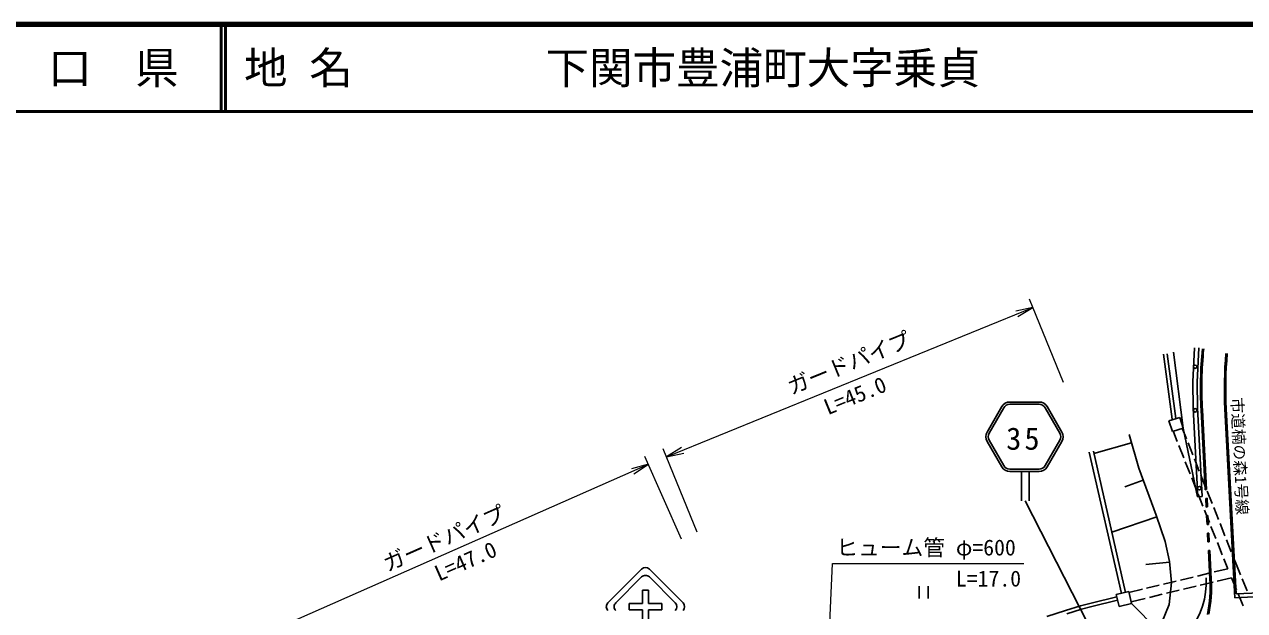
# Model space of a CAD drawing. Units: millimetres, scale not verified. Extents: x 40000 to 680000, y 20000 to 380000.
# Drawn here: x 345146 to 485352, y 312601 to 380000 of the extents above; entities that cross this region are included whole.
import ezdxf
from ezdxf.enums import TextEntityAlignment as Align

# ---------------------------------------------------------------- set-up
doc = ezdxf.new("R2010")
doc.units = ezdxf.units.MM
doc.header["$LTSCALE"] = 1000
for name, color, linetype, lineweight in [('M-BGD', 7, 'Continuous', 25), ('M-STR-HTXT', 7, 'Continuous', 13), ('M-STR-STRC', 7, 'Continuous', 25), ('M-TTL', 2, 'Continuous', 140), ('M-TTL-LINE', 7, 'Continuous', 50)]:
    doc.layers.add(name, color=color, linetype=linetype, lineweight=lineweight)
doc.layers.add('M-BMK-HTXT', color=7, linetype='Continuous')
doc.layers.add('M-TTL-TXT', color=7, linetype='Continuous')
doc.styles.add('ＭＳ ゴシック', font='')
doc.styles.get('ＭＳ ゴシック').set_extended_font_data('MS Gothic')

# ---------------------------------------------------------------- blocks, each defined once
blk = doc.blocks.new('open_arrow')
at = {"color": 0, "linetype": 'Continuous', "lineweight": -2}
blk.add_lwpolyline([(7.5, 1.25), (0, 0), (7.5, -1.25)], dxfattribs=at)

msp = doc.modelspace()

# ---------------------------------------------------------------- linework, layer by layer
at = {"layer": 'M-BGD'}
for p, q in [((477470, 334682), (476472, 342129)), ((477179, 342309), (478296, 333578)), ((479406, 338890), (479605, 342820)), ((479906, 338881), (480105, 342795)), ((477024, 334622), (476026, 342069)), ((479447, 335885), (479406, 338890)), ((479946, 335902), (479906, 338881)), ((479992, 325686), (479447, 335885)), ((480492, 325712), (479946, 335902)), ((476660, 334403), (477895, 334806)), ((477062, 333175), (476660, 334403)), ((477895, 334806), (478296, 333578)), ((473196, 328977), (472099, 332855)), ((478296, 333578), (477062, 333175)), ((477167, 333174), (477619, 332036)), ((478669, 332369), (478190, 333579)), ((478296, 333578), (479932, 325667)), ((471684, 314696), (467984, 330940)), ((472371, 331893), (468046, 330668)), ((477803, 331571), (478356, 330177)), ((479406, 330510), (478854, 331904)), ((471196, 314585), (467496, 330829)), ((478541, 329712), (479094, 328318)), ((480143, 328650), (479590, 330045)), ((475191, 323574), (473196, 328977)), ((480879, 326791), (480327, 328185)), ((473704, 327603), (471595, 326824)), ((479278, 327853), (479831, 326459)), ((479932, 325667), (480492, 325712)), ((480015, 325994), (480568, 324600)), ((480831, 326506), (480981, 326513)), ((481616, 324931), (481063, 326326)), ((480753, 324135), (481306, 322740)), ((482352, 323072), (481800, 324467)), ((475256, 323384), (470106, 321621)), ((476233, 320530), (475191, 323574)), ((483089, 321213), (482537, 322607)), ((481490, 322276), (482043, 320881)), ((476720, 318240), (476233, 320530)), ((482227, 320417), (482781, 319022)), ((483826, 319353), (483273, 320748)), ((482965, 318558), (483416, 317420)), ((484489, 317678), (484010, 318888)), ((476729, 318155), (474020, 317887)), ((476960, 315817), (476720, 318240)), ((481387, 316931), (479928, 316579)), ((483416, 317420), (481873, 317048)), ((484891, 316709), (484489, 317678)), ((475554, 315526), (474095, 315174)), ((477498, 315994), (476040, 315643)), ((476689, 313321), (476960, 315817)), ((479442, 316462), (477984, 316111)), ((480266, 315529), (481724, 315880)), ((482210, 315998), (483833, 316388)), ((483833, 316388), (484412, 314992)), ((485657, 314861), (485083, 316247)), ((447950, 315400), (447950, 314000)), ((449000, 314000), (449000, 315400)), ((467714, 313463), (470660, 314179)), ((470610, 314438), (472042, 314783)), ((470938, 313077), (470610, 314438)), ((472042, 314783), (472370, 313422)), ((473609, 315057), (472066, 314686)), ((474433, 314124), (475891, 314475)), ((476377, 314593), (477835, 314944)), ((478321, 315061), (479780, 315412)), ((484604, 314530), (485178, 313144)), ((464788, 312620), (466487, 313164)), ((464910, 312239), (466595, 312779)), ((466487, 313164), (467714, 313463)), ((466595, 312779), (467808, 313074)), ((467808, 313074), (470741, 313787)), ((472370, 313422), (470938, 313077)), ((472323, 313616), (473946, 314007)), ((475337, 310374), (472370, 313422)), ((475824, 311247), (476689, 313321)), ((462628, 311929), (464788, 312620))]:
    msp.add_line(p, q, dxfattribs=at)
for centre in [(479667, 340639), (479680, 335625), (480154, 326673)]:
    msp.add_circle(centre, 200, dxfattribs=at)
msp.add_arc((471951, 315887), 9000, 280.81453, 3.00575, dxfattribs=at)
at = {"layer": 'M-STR-HTXT'}
for p, q in [((464560, 338827), (460654, 348390)), ((418940, 330273), (461032, 347464)), ((422468, 321636), (418562, 331198)), ((420643, 320831), (416450, 330335)), ((373735, 310399), (416854, 329421))]:
    msp.add_line(p, q, dxfattribs=at)
msp.add_lwpolyline([(436783, 290803), (438000, 318000), (460000, 318000)], dxfattribs=at)
at = {"layer": 'M-STR-STRC'}
for p, q in [((461748, 336585), (458369, 336585)), ((457448, 336053), (455758, 333127)), ((455989, 332994), (457678, 335920)), ((458369, 336319), (461748, 336319)), ((462439, 335920), (464128, 332994)), ((464359, 333127), (462669, 336053)), ((480831, 326506), (480351, 335656)), ((480981, 326513), (480501, 335664)), ((484238, 314060), (483097, 335801)), ((484365, 314517), (483247, 335808)), ((455758, 332063), (457448, 329137)), ((457678, 329270), (455989, 332196)), ((464128, 332196), (462439, 329270)), ((462669, 329137), (464359, 332063)), ((461748, 328871), (458369, 328871)), ((461748, 328605), (458369, 328605)), ((459723, 328605), (459723, 325223)), ((460615, 328605), (460615, 325223)), ((480884, 325507), (481033, 325515)), ((480936, 324508), (480884, 325507)), ((481086, 324516), (481033, 325515)), ((468544, 308744), (460121, 325223)), ((480936, 324508), (481086, 324516)), ((480989, 323510), (481138, 323518)), ((481041, 322511), (480989, 323510)), ((481041, 322511), (481191, 322519)), ((481191, 322519), (481138, 323518)), ((481093, 321512), (481243, 321520)), ((481146, 320514), (481093, 321512)), ((481296, 320522), (481243, 321520)), ((481146, 320514), (481296, 320522)), ((481198, 319515), (481348, 319523)), ((481372, 316199), (481198, 319515)), ((481522, 316207), (481348, 319523)), ((416065, 317362), (412197, 313493)), ((416957, 317362), (420825, 313493)), ((413088, 313493), (416065, 316470)), ((416957, 316470), (419934, 313493)), ((416158, 313400), (416158, 314939)), ((416158, 314939), (416864, 314939)), ((416864, 313400), (416864, 314939)), ((484238, 314060), (487134, 314212)), ((484365, 314517), (487063, 314659)), ((414619, 313400), (416158, 313400)), ((414619, 312694), (414619, 313400)), ((414619, 312694), (416158, 312694)), ((416158, 312694), (416158, 311155)), ((418403, 313400), (416864, 313400)), ((418403, 312694), (416864, 312694)), ((416864, 312694), (416864, 311155)), ((418403, 312694), (418403, 313400))]:
    msp.add_line(p, q, dxfattribs=at)
for centre, radius, start, end in [((528110, 338164), 47825, 174.5383, 183.00575), ((528110, 338164), 47675, 174.55656, 183.00575), ((528110, 338164), 45075, 174.8924, 183.00575), ((528110, 338164), 44925, 174.91296, 183.00575), ((458369, 335521), 1064, 90, 150), ((461748, 335521), 1064, 30, 90), ((458369, 335521), 798, 90, 150), ((461748, 335521), 798, 30, 90), ((456680, 332595), 1064, 150, 210), ((456680, 332595), 798, 150, 210), ((463437, 332595), 798, 330, 30.00002), ((463437, 332595), 1064, 330, 30), ((458369, 329669), 1064, 210, 270), ((458369, 329669), 798, 210, 270), ((461748, 329669), 798, 270, 330), ((461748, 329669), 1064, 270, 330), ((416511, 316916), 631, 45, 135), ((416511, 316024), 631, 44.99985, 135), ((464970, 315338), 16425, 348.8691, 3.00575), ((464970, 315338), 16575, 348.99965, 3.00575), ((412643, 313047), 631, 135, 225), ((413534, 313047), 631, 135, 225.00005), ((419488, 313047), 631, 315.00011, 44.99984), ((420380, 313047), 631, 315, 45)]:
    msp.add_arc(centre, radius, start, end, dxfattribs=at)
at = {"layer": 'M-TTL'}
msp.add_line((680000, 380000), (40000, 380000), dxfattribs=at)
at = {"layer": 'M-TTL-LINE'}
for p, q in [((367750, 380000), (367750, 370000)), ((368250, 380000), (368250, 370000)), ((40000, 370000), (680000, 370000))]:
    msp.add_line(p, q, dxfattribs=at)

# ---------------------------------------------------------------- block references
at = {"layer": 'M-STR-HTXT', "xscale": 267, "yscale": 267}
for p, rotation in [((461032, 347464), 202.2), ((418940, 330273), 22.2), ((416854, 329421), 203.8)]:
    msp.add_blockref('open_arrow', p, dxfattribs=dict(at, rotation=rotation))

# ---------------------------------------------------------------- texts
at = {"layer": 'M-BMK-HTXT', "style": 'ＭＳ ゴシック'}
msp.add_text('市道楠の森1号線', height=1320, rotation=272.675, dxfattribs=at).set_placement((484793, 330351), align=Align.MIDDLE_CENTER)
at = {"layer": 'M-STR-HTXT', "style": 'ＭＳ ゴシック'}
for rotation, p in [(22.216, (439869, 341083)), (23.804, (393361, 320912))]:
    msp.add_text('ガードパイプ', height=1833, rotation=rotation, dxfattribs=at).set_placement(p, align=Align.MIDDLE_CENTER)
for s, rotation, p in [('L=45.0', 22.216, (441144, 335965)), ('L=47.0', 23.804, (396428, 316943))]:
    msp.add_text(s, height=1833, rotation=rotation, dxfattribs=at).set_placement(p, align=Align.BOTTOM_CENTER)
for s, p in [('ヒューム管 φ=600', (438432, 319856)), ('L=17.0', (452185, 316286))]:
    msp.add_text(s, height=1833, dxfattribs=at).set_placement(p, align=Align.MIDDLE_LEFT)
at = {"layer": 'M-STR-STRC', "insert": (460050, 332359), "char_height": 2566, "attachment_point": 5, "style": 'ＭＳ ゴシック'}
msp.add_mtext('\\T1.2;35', dxfattribs=at)
at = {"layer": 'M-TTL-TXT', "style": 'ＭＳ ゴシック'}
msp.add_text('山\u3000口\u3000県', height=3666, dxfattribs=at).set_placement((350375, 375000), align=Align.MIDDLE_CENTER)
for s, p in [('地 名', (370380, 375000)), ('下関市豊浦町大字乗貞', (405024, 375000))]:
    msp.add_text(s, height=3666, dxfattribs=at).set_placement(p, align=Align.MIDDLE_LEFT)

doc.saveas('drawing.dxf')
